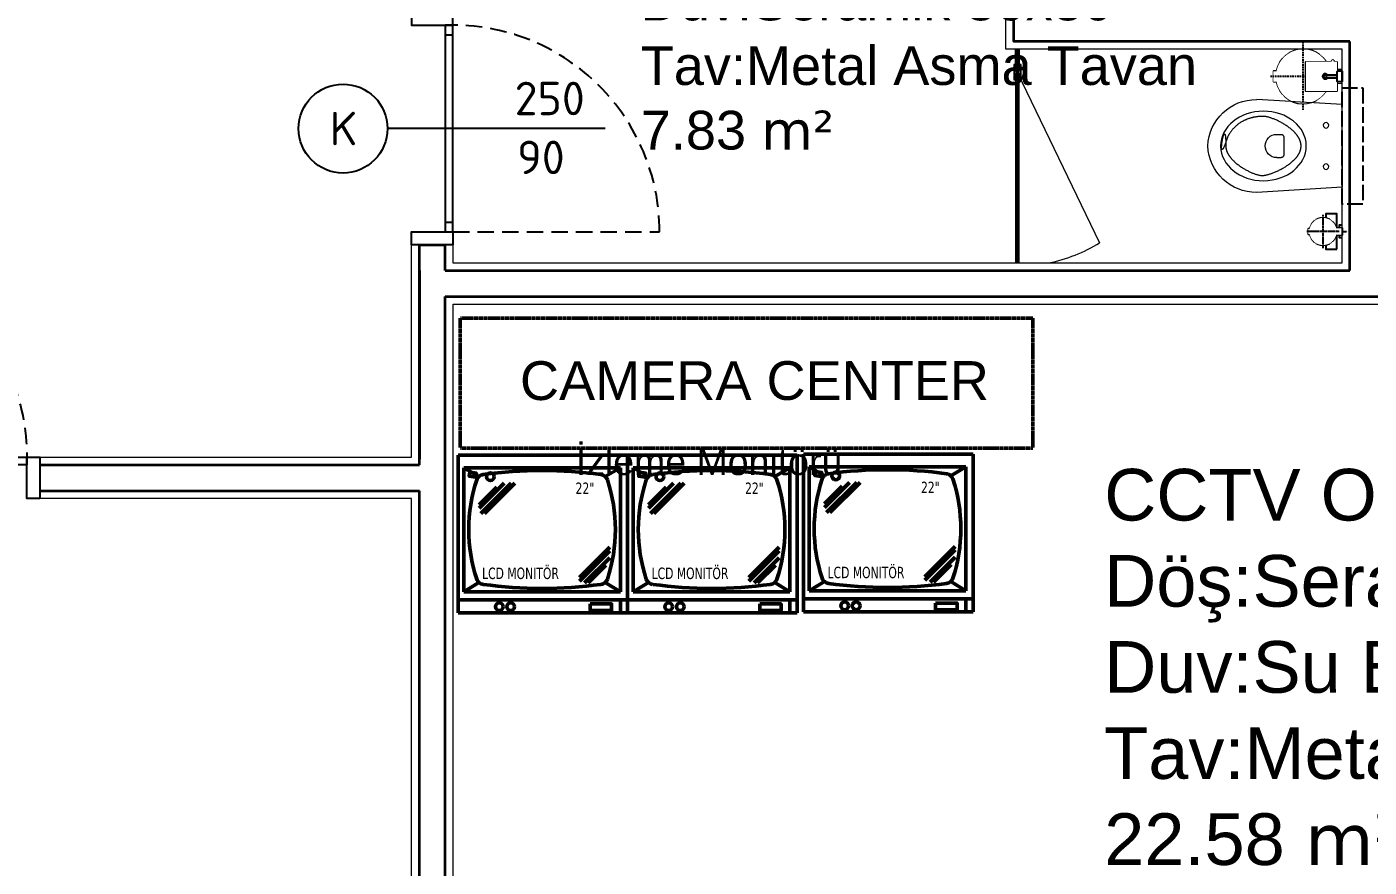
# Model space of a CAD drawing. Header units: millimetres. Extents: x 1443065 to 1517367, y 3763150 to 3779068.
# Drawn here: x 1466626 to 1467146, y 3767576 to 3767901 of the extents above; entities that cross this region are included whole.
import ezdxf
from ezdxf.enums import TextEntityAlignment as Align

# ---------------------------------------------------------------- set-up
doc = ezdxf.new("R2010")
doc.units = ezdxf.units.MM
doc.set_wipeout_variables(frame=1)
for name, pattern in [('ACAD_ISO02W100', [15, 12, -3]), ('DASHDOT2', [0.5, 0.25, -0.125, 0, -0.125]), ('HIDDEN', [9.525, 6.35, -3.175]), ('HIDDEN2', [0.1875, 0.125, -0.0625])]:
    doc.linetypes.add(name, pattern=pattern)
for name, color, linetype in [('1 vitrifiye', 141, 'Continuous'), ('1-Tefriş', 51, 'Continuous'), ('HATCH 1', 253, 'Continuous'), ('HIDDEN', 124, 'HIDDEN'), ('m-DOG_', 4, 'Continuous'), ('m-TAR_duvar', 8, 'Continuous'), ('m-YAZ_poz', 7, 'Continuous'), ('SANITARY', 152, 'Continuous'), ('SANITARY 1', 124, 'Continuous'), ('yazi', 136, 'Continuous')]:
    doc.layers.add(name, color=color, linetype=linetype)
for name, color, linetype, lineweight in [('7-Mob.Cam', 151, 'Continuous', 0), ('CCTV', 192, 'DASHDOT2', 50), ('DUVAR', 2, 'Continuous', 35), ('ELEKTRİK YAZI', 7, 'Continuous', 13), ('MAHAL', 52, 'Continuous', 13), ('SIVA', 3, 'Continuous', 9), ('TEFRIS', 165, 'Continuous', 15), ('telefon', 3, 'Continuous', 50)]:
    doc.layers.add(name, color=color, linetype=linetype, lineweight=lineweight)
doc.styles.add('mono', font='isocpeur.ttf')
doc.styles.add('POZ', font='tahoma.ttf', dxfattribs={"height": 18})
doc.styles.get("Standard").update_dxf_attribs({"font": 'arial.ttf'})

# ---------------------------------------------------------------- blocks, each defined once
blk = doc.blocks.new('90lık Kqpı')
at = {"layer": 'm-DOG_', "linetype": 'HIDDEN'}
blk.add_line((-8, -5), (-88, -5), dxfattribs=at)
at = {"layer": 'm-DOG_'}
for p, q in [((-5, -8.77), (-8, -8.77)), ((-5, -81.23), (-8, -81.23))]:
    blk.add_line(p, q, dxfattribs=at)
for points in [[(8, 0), (8, -5), (-8, -5), (-8, 0)], [(-8, -5), (-8, -85), (-5, -85), (-5, -5)], [(8, -90), (8, -85), (-8, -85), (-8, -90)]]:
    blk.add_lwpolyline(points, close=True, dxfattribs=at)
at = {"layer": 'm-DOG_', "linetype": 'HIDDEN'}
blk.add_arc((-8, -5), 80, 180, 270, dxfattribs=at)
blk = doc.blocks.new('m-penpoz')
blk.add_line((0, -1.625), (0, 0))
blk.add_circle((0, 0.332), 0.332)
blk.add_attdef('POZNO', text='', height=0.18).set_placement((0, 0.332), align=Align.MIDDLE)
blk.add_attdef('HEIGHT', text='', height=0.18, rotation=90).set_placement((0.069, -1.625), align=Align.TOP_LEFT)
blk.add_attdef('WIDTH', text='', height=0.18, rotation=90).set_placement((0, -1.625), align=Align.BOTTOM_LEFT)
blk = doc.blocks.new('A$C00621B5F')
at = {"layer": 'HATCH 1'}
for points in [[(57, -100), (-57, -100)], [(57, -100.7), (-57, -100.7)], [(57, -102), (-57, -102)], [(57, -104.1), (-57, -104.1)], [(57, -106.7), (-57, -106.7)], [(57, -109.9), (-57, -109.9)], [(57, -114.6), (-57, -114.6)], [(57, -122), (-57, -122)]]:
    blk.add_lwpolyline(points, dxfattribs=at)
at = {"layer": 'SANITARY'}
blk.add_lwpolyline([(-20, -20), (-20, 0), (20, 0), (20, -20), (57, -20), (57, -140), (-57, -140), (-57, -40), (-59, -40, -1), (-59, -32), (-57, -32), (-57, -20)], format="xyb", close=True, dxfattribs=at)
at = {"layer": 'SANITARY 1'}
for points in [[(-20, -20), (-20, -20), (-20, 0), (20, 0), (20, -20), (0, -20)], [(-59, -32), (-57, -32)], [(-59, -40), (-57, -40)], [(-57, -32), (-19.2, -32)], [(-18.6, -40), (-57, -40)], [(-2.3, -52.7), (0, -20), (0, -10), (-20, -10), (-20, -20), (-17.7, -52.7)], [(-0.8, -32), (54, -32), (54, -40), (-1.4, -40)]]:
    blk.add_lwpolyline(points, dxfattribs=at)
blk.add_circle((-10, -62.5), 12.5, dxfattribs=at)
blk.add_arc((-59, -36), 4, 90, 270, dxfattribs=at)
blk.add_wipeout([(-57, -20), (-20, -20), (-20, -10), (-20, 0), (20, 0), (20, -20), (57, -20), (57, -140), (-57, -140), (-57, -40), (-59, -40), (-59.7, -39.9), (-60.4, -39.8), (-61, -39.5), (-61.5, -39.1), (-61.8, -38.8), (-62.2, -38.3), (-62.5, -38), (-62.8, -37.3), (-62.9, -36.7), (-63, -36), (-62.9, -35.2), (-62.7, -34.6), (-62.5, -34), (-62.1, -33.5), (-61.7, -33), (-61.2, -32.7), (-60.7, -32.4), (-60.1, -32.1), (-59.7, -32.1), (-59, -32), (-57, -32)]).dxf.layer = 'SANITARY 1'
blk = doc.blocks.new('A$C34477918')
at = {"layer": 'SANITARY'}
blk.add_lwpolyline([(-48, 25), (0, 25), (0, -25), (-48, -25, -0.804346), (-253.1, -20), (-265, -20), (-265, 20), (-253, 20, -0.804515), (-48, 25)], format="xyb", close=True, dxfattribs=at)
at = {"layer": 'SANITARY 1'}
blk.add_lwpolyline([(-265, 20), (-253, 20, 0.087238), (-253.1, -20), (-265, -20)], format="xyb", close=True, dxfattribs=at)
blk.add_lwpolyline([(-48, 25, 0.784465), (-48.1, 25), (0, 25), (0, -25), (-48.1, -25)], format="xyb", dxfattribs=at)
blk.add_arc((-150, 0), 105, 346.2259, 13.7741, dxfattribs=at)
at = {"color": 124}
for points in [[(-253, 20), (-253.7, 15.7), (-254.2, 11.6), (-254.7, 7.6), (-254.7, 4.1), (-255, 0), (-255, -3), (-254.8, -6.5), (-254.4, -9.6), (-253.8, -14.3), (-253.5, -17.3), (-253.1, -20), (-265, -20), (-265, 20)], [(-48, 25), (-47, 19.3), (-45.8, 12.9), (-45.4, 6.5), (-45, 0), (-45.4, -6.5), (-45.7, -12), (-46.5, -17.5), (-48, -25), (0, -25), (0, 25)]]:
    blk.add_wipeout(points, dxfattribs=at).dxf.layer = 'SANITARY'
at = {"color": 21}
blk.add_wipeout([(-45, 0), (-45.8, 12.9), (-48.2, 25.6), (-52.1, 37.9), (-57.5, 49.7), (-64.3, 60.7), (-72.4, 70.7), (-81.7, 79.7), (-92, 87.5), (-103.2, 94), (-115.1, 99), (-127.5, 102.6), (-140.3, 104.6), (-153.2, 105), (-166.1, 103.8), (-178.7, 101), (-190.9, 96.7), (-202.5, 90.9), (-213.3, 83.8), (-223.1, 75.4), (-231.8, 65.8), (-239.3, 55.3), (-245.4, 43.9), (-250.1, 31.8), (-253.2, 19.3), (-254.8, 6.5), (-254.8, -6.5), (-253.2, -19.3), (-250.1, -31.8), (-245.4, -43.9), (-239.3, -55.3), (-231.8, -65.8), (-223.1, -75.4), (-213.3, -83.8), (-202.5, -90.9), (-190.9, -96.7), (-178.7, -101), (-166.1, -103.8), (-153.2, -105), (-140.3, -104.6), (-127.5, -102.6), (-115.1, -99), (-103.2, -94), (-92, -87.5), (-81.7, -79.7), (-72.4, -70.7), (-64.3, -60.7), (-57.5, -49.7), (-52.1, -37.9), (-48.2, -25.6), (-45.8, -12.9)], dxfattribs=at).dxf.layer = 'SANITARY'
at = {"layer": 'HIDDEN'}
for points in [[(-150, 130), (-150, -130)], [(-24, 0), (-276, 0)]]:
    blk.add_lwpolyline(points, dxfattribs=at)
blk = doc.blocks.new('A$C168D751E')
blk.add_wipeout([(0, 0), (17, 0), (17.6, -0.1), (18.2, -0.2), (18.6, -0.5), (19, -0.8), (19.4, -1.2), (19.6, -1.5), (19.8, -2), (19.9, -2.4), (20, -3), (20, -3.6), (20, -15), (56.3, -15), (57.2, -13.7), (58.8, -12.1), (60.2, -11.2), (62, -10.5), (63.3, -10.1), (65, -10), (66.2, -10.1), (68.2, -10.5), (69.7, -11.2), (71, -12), (72.1, -13), (73.1, -14.1), (73.8, -15.2), (74.3, -16.2), (74.7, -17.4), (75, -19), (75, -20.9), (74.7, -22.6), (74, -24.5), (72.9, -26.1), (71.8, -27.3), (70.6, -28.3), (69.4, -29), (68, -29.6), (66.6, -29.9), (65, -30), (63.5, -29.9), (62.2, -29.6), (60.9, -29.1), (59.6, -28.4), (58.8, -27.8), (57.9, -27.1), (57.3, -26.4), (56.8, -25.7), (56.3, -25), (20, -25), (20, -37), (19.7, -38.3), (19.1, -39.1), (18.3, -39.7), (17.7, -39.9), (17, -40), (0, -40)]).dxf.layer = 'SANITARY 1'
at = {"layer": 'SANITARY'}
blk.add_lwpolyline([(0, 0), (0, -40), (17, -40, 0.391502), (20, -37), (20, -25), (56.3, -25, 3.732498), (56.3, -15), (20, -15), (20, -3.6, 0.457252), (17, 0)], format="xyb", close=True, dxfattribs=at)
at = {"layer": 'SANITARY 1'}
blk.add_lwpolyline([(17, 0), (0, 0), (0, -40), (17, -40, 0.414214), (20, -37), (20, -3, 0.414214)], format="xyb", close=True, dxfattribs=at)
for points in [[(20, -15), (56.3, -15)], [(20, -25), (56.3, -25)]]:
    blk.add_lwpolyline(points, dxfattribs=at)
blk.add_circle((65, -20), 5, dxfattribs=at)
blk.add_arc((65, -20), 10, 209.9966, 150.0034, dxfattribs=at)
blk = doc.blocks.new('wc k')
at = {"layer": '1-Tefriş', "linetype": 'HIDDEN2', "ltscale": 0.5}
blk.add_line((431501.05, 73803.41, 1380.72), (431492.05, 73803.41, 1380.72), dxfattribs=at)
at = {"layer": '1-Tefriş'}
for points, elevation in [([(431496.05, 73810.21), (431496.05, 73804.61)], 1380.72), ([(431496.05, 73802.21), (431496.05, 73796.61), (431500.25, 73796.61), (431500.25, 73810.21), (431496.05, 73810.21)], 1380.72), ([(431494.05, 73800.91), (431495.05, 73800.91), (431495.05, 73805.71), (431494.05, 73805.71)], 0), ([(431495.05, 73802.21), (431497.05, 73802.21), (431497.05, 73804.61), (431495.05, 73804.61)], 0)]:
    blk.add_lwpolyline(points, dxfattribs=dict(at, elevation=elevation))
blk = doc.blocks.new('klozet2')
at = {"layer": '1 vitrifiye', "color": 4, "linetype": 'Continuous', "lineweight": 0}
for p, q in [((0, 16), (-33, 18)), ((0, 0), (0, 16)), ((-25.28, 4.5), (-23.56, 4.5)), ((-22.56, -3.5), (-22.56, 3.5)), ((-25.28, -4.5), (-23.56, -4.5))]:
    blk.add_line(p, q, dxfattribs=at)
for centre in [(-6.2, 8), (-6.2, -8)]:
    blk.add_circle(centre, 1.07, dxfattribs=at)
for centre, radius, start, end in [((-33.14, -0.88), 18.88, 89.5656, 177.338), ((-25.28, 0), 4.5, 90, 180), ((-25.28, 0), 4.5, 180, 270), ((-23.56, 3.5), 1, 0, 90), ((-33.14, 0.88), 18.88, 182.662, 270.4344), ((-23.56, -3.5), 1, 270, 0)]:
    blk.add_arc(centre, radius, start, end, dxfattribs=at)
at = {"layer": '1-Tefriş', "xscale": -1}
blk.add_blockref('wc k', (431493.99, -73770.29, -1380.72), dxfattribs=at)
at = {"layer": 'SANITARY', "color": 65, "xscale": 0.1, "yscale": 0.1, "zscale": 0.1, "rotation": 359.9999658251877}
blk.add_blockref('A$C34477918', (-0.06, -26.93), dxfattribs=at)
at = {"layer": '1 vitrifiye', "color": 4, "linetype": 'Continuous', "lineweight": 0}
for p, q in [((0, 0), (0, -16)), ((0, -16), (-33, -18))]:
    blk.add_line(p, q, dxfattribs=at)
blk.add_ellipse((-30.43, 0), major_axis=(-16.57, 0.06), ratio=0.812391, dxfattribs=at)
at = {"layer": 'TEFRIS', "color": 4, "linetype": 'Continuous'}
blk.add_lwpolyline([(-45, 0), (-45, 0.14), (-44.99, 0.29), (-44.98, 0.43), (-44.97, 0.57), (-44.95, 0.71), (-44.93, 0.86), (-44.91, 1), (-44.88, 1.14), (-44.85, 1.28), (-44.81, 1.42), (-44.78, 1.56), (-44.73, 1.7), (-44.69, 1.83), (-44.64, 1.97), (-44.59, 2.11), (-44.54, 2.25), (-44.48, 2.38), (-44.42, 2.52), (-44.36, 2.65), (-44.29, 2.79), (-44.22, 2.92), (-44.15, 3.06), (-44.07, 3.19), (-44, 3.32), (-43.92, 3.45), (-43.83, 3.59), (-43.75, 3.72), (-43.66, 3.85), (-43.57, 3.98), (-43.48, 4.1), (-43.38, 4.23), (-43.29, 4.36), (-43.19, 4.48), (-43.09, 4.61), (-42.98, 4.74), (-42.88, 4.86), (-42.77, 4.98), (-42.66, 5.11), (-42.43, 5.35), (-42.2, 5.59), (-41.96, 5.82), (-41.71, 6.06), (-41.46, 6.29), (-41.2, 6.51), (-40.94, 6.73), (-40.67, 6.95), (-40.4, 7.16), (-40.12, 7.37), (-39.84, 7.58), (-39.56, 7.78), (-39.27, 7.98), (-38.99, 8.17), (-38.69, 8.36), (-38.4, 8.54), (-38.11, 8.72), (-37.81, 8.9), (-37.52, 9.07), (-37.23, 9.23), (-36.93, 9.39), (-36.64, 9.54), (-36.35, 9.69), (-36.06, 9.84), (-35.77, 9.98), (-35.48, 10.11), (-35.2, 10.24), (-34.92, 10.36), (-34.65, 10.47), (-34.38, 10.58), (-34.11, 10.69), (-33.85, 10.78), (-33.59, 10.87), (-33.34, 10.96), (-33.1, 11.04), (-32.86, 11.11), (-32.63, 11.17), (-32.41, 11.23), (-32.2, 11.29), (-31.99, 11.33), (-31.79, 11.37), (-31.61, 11.4), (-31.43, 11.42), (-31.26, 11.44), (-31.1, 11.45), (-30.94, 11.45), (-30.77, 11.45), (-30.59, 11.43), (-30.39, 11.41), (-30.19, 11.38), (-29.97, 11.35), (-29.75, 11.31), (-29.51, 11.26), (-29.27, 11.2), (-29.01, 11.14), (-28.75, 11.07), (-28.48, 11), (-28.21, 10.91), (-27.93, 10.82), (-27.64, 10.73), (-27.34, 10.63), (-27.05, 10.52), (-26.74, 10.41), (-26.43, 10.29), (-26.12, 10.16), (-25.81, 10.03), (-25.49, 9.89), (-25.17, 9.75), (-24.85, 9.6), (-24.52, 9.44), (-24.2, 9.28), (-23.87, 9.12), (-23.55, 8.95), (-23.22, 8.77), (-22.9, 8.59), (-22.58, 8.41), (-22.26, 8.21), (-21.94, 8.02), (-21.63, 7.82), (-21.31, 7.61), (-21.01, 7.4), (-20.7, 7.19), (-20.4, 6.97), (-20.11, 6.75), (-19.82, 6.52), (-19.54, 6.29), (-19.27, 6.05), (-19, 5.81), (-18.87, 5.69), (-18.74, 5.57), (-18.61, 5.45), (-18.49, 5.32), (-18.36, 5.2), (-18.24, 5.07), (-18.12, 4.94), (-18.01, 4.81), (-17.89, 4.69), (-17.78, 4.56), (-17.67, 4.43), (-17.57, 4.29), (-17.46, 4.16), (-17.36, 4.03), (-17.26, 3.89), (-17.17, 3.76), (-17.08, 3.62), (-16.99, 3.49), (-16.9, 3.35), (-16.82, 3.21), (-16.74, 3.07), (-16.66, 2.93), (-16.58, 2.79), (-16.51, 2.65), (-16.45, 2.51), (-16.38, 2.37), (-16.32, 2.23), (-16.26, 2.08), (-16.21, 1.94), (-16.16, 1.79), (-16.11, 1.65), (-16.07, 1.5), (-16.03, 1.35), (-15.99, 1.2), (-15.96, 1.06), (-15.94, 0.91), (-15.91, 0.76), (-15.89, 0.61), (-15.88, 0.46), (-15.87, 0.3), (-15.86, 0.15), (-15.86, 0), (-15.86, -0.15), (-15.87, -0.3), (-15.88, -0.44), (-15.89, -0.59), (-15.91, -0.73), (-15.93, -0.88), (-15.96, -1.02), (-15.99, -1.17), (-16.02, -1.31), (-16.06, -1.46), (-16.1, -1.6), (-16.14, -1.74), (-16.19, -1.88), (-16.24, -2.02), (-16.29, -2.17), (-16.35, -2.31), (-16.41, -2.44), (-16.47, -2.58), (-16.54, -2.72), (-16.61, -2.86), (-16.68, -3), (-16.76, -3.13), (-16.83, -3.27), (-16.92, -3.4), (-17, -3.54), (-17.09, -3.67), (-17.18, -3.8), (-17.27, -3.93), (-17.36, -4.07), (-17.46, -4.2), (-17.56, -4.33), (-17.66, -4.45), (-17.77, -4.58), (-17.88, -4.71), (-17.98, -4.84), (-18.1, -4.96), (-18.21, -5.09), (-18.32, -5.21), (-18.44, -5.33), (-18.56, -5.46), (-18.81, -5.7), (-19.06, -5.94), (-19.32, -6.17), (-19.58, -6.4), (-19.86, -6.63), (-20.13, -6.85), (-20.41, -7.07), (-20.7, -7.28), (-20.99, -7.49), (-21.29, -7.7), (-21.58, -7.9), (-21.88, -8.1), (-22.19, -8.29), (-22.49, -8.48), (-22.8, -8.66), (-23.11, -8.84), (-23.42, -9.01), (-23.73, -9.18), (-24.03, -9.34), (-24.34, -9.5), (-24.65, -9.65), (-24.96, -9.8), (-25.26, -9.94), (-25.56, -10.07), (-25.86, -10.2), (-26.16, -10.33), (-26.45, -10.45), (-26.74, -10.56), (-27.02, -10.66), (-27.3, -10.76), (-27.57, -10.86), (-27.84, -10.94), (-28.1, -11.03), (-28.35, -11.1), (-28.6, -11.17), (-28.84, -11.23), (-29.07, -11.28), (-29.29, -11.33), (-29.51, -11.37), (-29.71, -11.4), (-29.91, -11.43), (-30.09, -11.45), (-30.27, -11.46), (-30.43, -11.46), (-30.65, -11.46), (-30.88, -11.46), (-31.12, -11.45), (-31.36, -11.44), (-31.59, -11.43), (-31.83, -11.41), (-32.06, -11.39), (-32.29, -11.37), (-32.51, -11.35), (-32.73, -11.33), (-32.96, -11.3), (-33.17, -11.27), (-33.39, -11.24), (-33.6, -11.2), (-33.81, -11.17), (-34.02, -11.13), (-34.23, -11.09), (-34.43, -11.04), (-34.63, -11), (-34.83, -10.95), (-35.02, -10.9), (-35.22, -10.85), (-35.41, -10.8), (-35.59, -10.75), (-35.78, -10.69), (-35.96, -10.63), (-36.15, -10.57), (-36.32, -10.51), (-36.5, -10.45), (-36.67, -10.38), (-36.85, -10.32), (-37.02, -10.25), (-37.18, -10.18), (-37.35, -10.11), (-37.51, -10.04), (-37.67, -9.96), (-37.83, -9.89), (-37.99, -9.81), (-38.14, -9.74), (-38.29, -9.66), (-38.44, -9.58), (-38.59, -9.5), (-38.88, -9.33), (-39.16, -9.16), (-39.43, -8.99), (-39.69, -8.82), (-39.94, -8.64), (-40.19, -8.46), (-40.43, -8.27), (-40.66, -8.09), (-40.88, -7.9), (-41.1, -7.71), (-41.31, -7.52), (-41.51, -7.33), (-41.7, -7.14), (-41.88, -6.95), (-42.06, -6.76), (-42.23, -6.57), (-42.4, -6.38), (-42.55, -6.19), (-42.7, -6), (-42.85, -5.82), (-42.98, -5.64), (-43.12, -5.46), (-43.24, -5.28), (-43.36, -5.1), (-43.47, -4.93), (-43.58, -4.77), (-43.68, -4.6), (-43.77, -4.45), (-43.86, -4.29), (-43.94, -4.14), (-44.02, -4), (-44.09, -3.86), (-44.22, -3.61), (-44.32, -3.38), (-44.41, -3.18), (-44.48, -3.01), (-44.53, -2.87), (-44.56, -2.78), (-44.76, -2.17), (-44.95, -1.61), (-45.12, -1.11), (-45.29, -0.65), (-45.44, -0.25), (-45.58, 0.1), (-45.65, 0.26), (-45.71, 0.41), (-45.78, 0.54), (-45.84, 0.67), (-45.89, 0.78), (-45.95, 0.89), (-46, 0.98), (-46.05, 1.06), (-46.1, 1.14), (-46.14, 1.2), (-46.19, 1.26), (-46.23, 1.3), (-46.26, 1.34), (-46.3, 1.37), (-46.33, 1.39), (-46.37, 1.4), (-46.4, 1.41), (-46.42, 1.4), (-46.45, 1.39), (-46.47, 1.37), (-46.5, 1.35), (-46.52, 1.32), (-46.54, 1.28), (-46.55, 1.23), (-46.57, 1.18), (-46.58, 1.12), (-46.59, 1.06), (-46.6, 0.99), (-46.61, 0.92), (-46.62, 0.84), (-46.62, 0.66), (-46.63, 0.47), (-46.62, 0.27), (-46.61, 0.05), (-46.6, -0.18), (-46.58, -0.42), (-46.56, -0.67), (-46.53, -0.93), (-46.5, -1.19), (-46.46, -1.46), (-46.42, -1.72), (-46.38, -1.99), (-46.33, -2.25), (-46.28, -2.51), (-46.23, -2.76), (-46.18, -3), (-46.13, -3.24), (-46.07, -3.46), (-46.01, -3.67), (-45.96, -3.86), (-45.9, -4.04), (-45.84, -4.2), (-45.81, -4.27), (-45.78, -4.34), (-45.75, -4.4), (-45.72, -4.45), (-45.69, -4.5), (-45.66, -4.55), (-45.63, -4.58), (-45.6, -4.61), (-45.57, -4.63), (-45.55, -4.65), (-45.52, -4.66), (-45.49, -4.66), (-45.46, -4.65), (-45.44, -4.63), (-45.41, -4.61), (-45.38, -4.58), (-45.36, -4.54), (-45.33, -4.49), (-45.31, -4.43), (-45.29, -4.36), (-45.26, -4.28), (-45.24, -4.19), (-45.22, -4.09), (-45.2, -3.98), (-45.18, -3.87), (-45.16, -3.74), (-45.14, -3.59), (-45.13, -3.44), (-45.11, -3.28), (-45.09, -3.1), (-45.07, -2.71), (-45.04, -2.28), (-45.02, -1.79), (-45.01, -1.25), (-45, -0.65), (-45, 0)], close=True, dxfattribs=at)
at = {"layer": 'SANITARY', "color": 65}
for name, p, xscale, yscale, zscale, rotation in [('A$C34477918', (0.14, 33.12, -1380.72), 0.05, 0.05, 0.05, 359.9999658251877), ('A$C00621B5F', (0, -26.93), -0.1, 0.1, 0.1, 269.9999658251876)]:
    blk.add_blockref(name, p, dxfattribs=dict(at, xscale=xscale, yscale=yscale, zscale=zscale, rotation=rotation))
at = {"layer": 'SANITARY', "color": 124, "xscale": -0.1, "yscale": 0.1, "zscale": 0.1}
blk.add_blockref('A$C168D751E', (0, -24.93), dxfattribs=at)
at = {"layer": '1 vitrifiye', "color": 4, "linetype": 'ACAD_ISO02W100', "ltscale": 0.5}
blk.add_lwpolyline([(0, -22.5), (8, -22.5), (8, 22.5), (0, 22.5)], close=True, dxfattribs=at)

msp = doc.modelspace()

# ---------------------------------------------------------------- hatches: boundary and pattern name
at = {"layer": 'm-TAR_duvar'}
h = msp.add_hatch(dxfattribs=at)
h.set_pattern_fill('ANSI33', color=256, scale=2)
h.set_pattern_definition([(45, (41376.276, -87954.952), (-8.98025612, 8.98025612), []), (45, (41385.256, -87954.952), (-8.98025612, 8.98025612), [6.35, -3.175])])
h.paths.add_polyline_path([(1468550.25, 3768891.25), (1468533.1, 3769060.22), (1468495.98, 3769224.96), (1468434.72, 3769382.58), (1468352.73, 3769530.2), (1468251.18, 3769665.05), (1468131.67, 3769783.46), (1467995.51, 3769884.92), (1467847.42, 3769966), (1467615.39, 3770075.21), (1467161.94, 3770314.52), (1466940.52, 3770444.62), (1465472.81, 3771328.64), (1465005.28, 3771588.02), (1464791.08, 3771685.46), (1464519.42, 3771809.03), (1464164.99, 3771939.61), (1462653.65, 3772143.01), (1461191.08, 3772002.72), (1458848.14, 3771120.18), (1458902.11, 3764847.08), (1468605.67, 3764847.08)])
h.paths.add_polyline_path([(1458941.77, 3764887.08), (1458888.38, 3771092.6), (1461200.19, 3771963.41), (1462652.88, 3772102.76), (1464155.29, 3771900.56), (1464504.21, 3771772.01), (1464774.51, 3771649.05), (1464987.27, 3771552.27), (1465452.78, 3771294.01), (1466920.07, 3770410.24), (1467142.46, 3770279.57), (1467597.53, 3770039.41), (1467829.28, 3769930.33), (1467973.85, 3769851.17), (1468105.52, 3769753.07), (1468220.97, 3769638.67), (1468319.1, 3769508.35), (1468398.43, 3769365.55), (1468457.62, 3769213.26), (1468493.54, 3769053.78), (1468510.28, 3768888.95), (1468565.11, 3764887.08)], flags=16)
h.paths.add_polyline_path([(1465758.09, 3765847.08), (1465638.09, 3765847.08), (1465638.09, 3765967.08), (1465758.09, 3765967.08)], flags=0)
h.paths.add_polyline_path([(1466538.23, 3765847.08), (1466538.23, 3765967.08), (1466658.23, 3765967.08), (1466658.23, 3765847.08)], flags=0)
h.paths.add_polyline_path([(1465038.09, 3765847.08), (1464918.09, 3765847.08), (1464918.09, 3765967.08), (1465038.09, 3765967.08)], flags=0)
h.paths.add_polyline_path([(1465758.23, 3766436.58), (1465658.23, 3766436.58), (1465658.23, 3766536.58), (1465658.29, 3766670.97), (1465038.23, 3766670.97), (1465038.23, 3766536.58), (1465038.23, 3766436.58), (1464938.23, 3766436.58), (1464938.23, 3766536.58), (1464983.23, 3766536.58), (1464983.23, 3766715.97), (1465668.29, 3766715.97), (1465668.29, 3766725.97), (1465713.29, 3766725.97), (1465713.29, 3766715.97), (1465713.29, 3766536.58), (1465758.23, 3766536.58)], flags=0)
h.paths.add_polyline_path([(1467471.22, 3765317.08), (1467471.22, 3765377.08), (1467531.22, 3765377.08), (1467531.22, 3765317.08)], flags=0)
h.paths.add_polyline_path([(1466538.23, 3766436.58), (1466538.23, 3766556.58), (1466658.23, 3766556.58), (1466658.23, 3766436.58)], flags=0)
h.paths.add_polyline_path([(1467431.11, 3765847.08), (1467431.11, 3765947.08), (1467531.11, 3765947.08), (1467531.11, 3765847.08)], flags=0)
h.paths.add_polyline_path([(1465713.29, 3766815.97), (1465668.29, 3766815.97), (1465668.29, 3767203.19), (1464983.23, 3767203.19), (1464983.23, 3767446.58), (1465043.23, 3767446.58), (1465043.23, 3767406.58), (1465023.23, 3767406.58), (1465023.23, 3767243.33), (1465673.29, 3767243.33), (1465673.29, 3767406.58), (1465653.29, 3767406.58), (1465653.29, 3767446.58), (1465713.29, 3767446.58), (1465713.29, 3767203.19)], flags=0)
h.paths.add_polyline_path([(1464158.23, 3765847.08), (1464038.23, 3765847.08), (1464038.23, 3765967.08), (1464158.23, 3765967.08)], flags=0)
h.paths.add_polyline_path([(1464028.05, 3765847.08), (1463928.05, 3765847.08), (1463928.05, 3765947.08), (1464028.05, 3765947.08)], flags=0)
h.paths.add_polyline_path([(1467965.61, 3765317.08), (1467965.61, 3765377.08), (1468025.61, 3765377.08), (1468025.61, 3765317.08)], flags=0)
h.paths.add_polyline_path([(1467431.11, 3766436.58), (1467431.11, 3766536.58), (1467531.11, 3766536.58), (1467531.11, 3766436.58)], flags=0)
h.paths.add_polyline_path([(1467965.61, 3765847.08), (1467965.61, 3765907.08), (1468025.61, 3765907.08), (1468025.61, 3765847.08)], flags=0)
h.paths.add_polyline_path([(1464158.23, 3766436.58), (1464038.23, 3766436.58), (1464038.23, 3766556.58), (1464158.23, 3766556.58)], flags=0)
h.paths.add_polyline_path([(1466538.23, 3767196.58), (1466538.23, 3767316.58), (1466658.23, 3767316.58), (1466658.23, 3767196.58)], flags=0)
h.paths.add_polyline_path([(1464028.23, 3766436.58), (1463928.23, 3766436.58), (1463928.23, 3766536.58), (1464028.23, 3766536.58)], flags=0)
h.paths.add_polyline_path([(1463339.89, 3765847.08), (1463239.89, 3765847.08), (1463239.89, 3765947.08), (1463339.89, 3765947.08)], flags=0)
h.paths.add_polyline_path([(1467431.11, 3767196.58), (1467431.11, 3767296.58), (1467531.11, 3767296.58), (1467531.11, 3767196.58)], flags=0)
h.paths.add_polyline_path([(1464158.23, 3767196.58), (1464038.23, 3767196.58), (1464038.23, 3767316.58), (1464158.23, 3767316.58)], flags=0)
h.paths.add_polyline_path([(1464028.23, 3767196.58), (1463928.23, 3767196.58), (1463928.23, 3767296.58), (1464028.23, 3767296.58)], flags=0)
h.paths.add_polyline_path([(1465713.29, 3767847.59), (1465653.29, 3767847.59), (1465653.29, 3767887.59), (1465673.29, 3767887.59), (1465673.29, 3768050.83), (1465023.23, 3768050.83), (1465023.23, 3767887.59), (1465043.23, 3767887.59), (1465043.23, 3767847.59), (1464983.23, 3767847.59), (1464983.23, 3768090.97), (1465668.29, 3768090.97), (1465668.29, 3768477.19), (1465713.29, 3768477.19), (1465713.29, 3768090.97)], flags=0)
h.paths.add_polyline_path([(1463339.89, 3766436.58), (1463239.89, 3766436.58), (1463239.89, 3766536.58), (1463339.89, 3766536.58)], flags=0)
h.paths.add_polyline_path([(1466538.23, 3767976.58), (1466538.23, 3768096.58), (1466658.23, 3768096.58), (1466658.23, 3767976.58)], flags=0)
h.paths.add_polyline_path([(1467431.11, 3767996.58), (1467431.11, 3768096.58), (1467531.11, 3768096.58), (1467531.11, 3767996.58)], flags=0)
h.paths.add_polyline_path([(1462493.55, 3765847.08), (1462333.55, 3765847.08), (1462333.55, 3765947.08), (1462448.55, 3765947.08), (1462448.55, 3766436.58), (1462333.55, 3766436.58), (1462333.55, 3766536.58), (1462493.55, 3766536.58), (1462493.55, 3766436.58), (1462493.55, 3765947.08)], flags=0)
h.paths.add_polyline_path([(1464158.23, 3767976.58), (1464038.23, 3767976.58), (1464038.23, 3768096.58), (1464158.23, 3768096.58)], flags=0)
h.paths.add_polyline_path([(1464028.23, 3767996.58), (1463928.23, 3767996.58), (1463928.23, 3768096.58), (1464028.23, 3768096.58)], flags=0)
h.paths.add_polyline_path([(1465713.29, 3768567.19), (1465668.29, 3768567.19), (1465668.29, 3768577.19), (1464983.23, 3768577.19), (1464983.23, 3768756.58), (1464928.23, 3768756.58), (1464928.23, 3768856.58), (1465038.23, 3768856.58), (1465038.23, 3768756.58), (1465038.23, 3768622.19), (1465658.29, 3768622.19), (1465658.29, 3768756.58), (1465658.23, 3768756.58), (1465658.23, 3768856.58), (1465758.23, 3768856.58), (1465758.23, 3768756.58), (1465713.29, 3768756.58), (1465713.29, 3768577.19)], flags=0)
h.paths.add_polyline_path([(1465758.23, 3768756.58), (1465658.23, 3768756.58), (1465658.23, 3768856.58), (1465758.23, 3768856.58)], flags=0)
h.paths.add_polyline_path([(1466538.23, 3768736.58), (1466538.23, 3768856.58), (1466658.23, 3768856.58), (1466658.23, 3768736.58)], flags=0)
h.paths.add_polyline_path([(1462493.55, 3767196.58), (1462333.55, 3767196.58), (1462333.55, 3767296.58), (1462493.55, 3767296.58)], flags=0)
h.paths.add_polyline_path([(1467431.11, 3768756.58), (1467431.11, 3768856.58), (1467531.11, 3768856.58), (1467531.11, 3768756.58)], flags=0)
h.paths.add_polyline_path([(1464158.23, 3768736.58), (1464038.23, 3768736.58), (1464038.23, 3768856.58), (1464158.23, 3768856.58)], flags=0)
h.paths.add_polyline_path([(1461693.55, 3765847.08), (1461593.55, 3765847.08), (1461593.55, 3765947.08), (1461693.55, 3765947.08)], flags=0)
h.paths.add_polyline_path([(1464028.23, 3768756.58), (1463928.23, 3768756.58), (1463928.23, 3768856.58), (1464028.23, 3768856.58)], flags=0)
h.paths.add_polyline_path([(1467500.32, 3768902.52), (1467448.89, 3768933.43), (1467479.8, 3768984.86), (1467531.23, 3768953.95)], flags=0)
h.paths.add_polyline_path([(1465758.23, 3769327.08), (1465638.23, 3769327.08), (1465638.23, 3769447.08), (1465758.23, 3769447.08)], flags=0)
h.paths.add_polyline_path([(1461693.55, 3766436.58), (1461593.55, 3766436.58), (1461593.55, 3766536.58), (1461693.55, 3766536.58)], flags=0)
h.paths.add_polyline_path([(1465038.23, 3769327.08), (1464918.23, 3769327.08), (1464918.23, 3769447.08), (1465038.23, 3769447.08)], flags=0)
h.paths.add_polyline_path([(1462493.55, 3767996.58), (1462333.55, 3767996.58), (1462333.55, 3768096.58), (1462493.55, 3768096.58)], flags=0)
h.paths.add_polyline_path([(1463339.89, 3768756.58), (1463239.89, 3768756.58), (1463239.89, 3768856.58), (1463339.89, 3768856.58)], flags=0)
h.paths.add_polyline_path([(1464158.23, 3769327.08), (1464038.23, 3769327.08), (1464038.23, 3769447.08), (1464158.23, 3769447.08)], flags=0)
h.paths.add_polyline_path([(1461693.55, 3767196.58), (1461593.55, 3767196.58), (1461593.55, 3767296.58), (1461693.55, 3767296.58)], flags=0)
h.paths.add_polyline_path([(1464028.23, 3769347.08), (1463928.23, 3769347.08), (1463928.23, 3769447.08), (1464028.23, 3769447.08)], flags=0)
h.paths.add_polyline_path([(1462493.55, 3768676.58), (1462393.55, 3768676.58), (1462393.55, 3768856.58), (1462493.55, 3768856.58)], flags=0)
h.paths.add_polyline_path([(1463339.89, 3769347.08), (1463239.89, 3769347.08), (1463239.89, 3769447.08), (1463339.89, 3769447.08)], flags=0)
h.paths.add_polyline_path([(1460793.55, 3765847.08), (1460693.55, 3765847.08), (1460693.55, 3765947.08), (1460793.55, 3765947.08)], flags=0)
h.paths.add_polyline_path([(1461693.55, 3767996.58), (1461593.55, 3767996.58), (1461593.55, 3768096.58), (1461693.55, 3768096.58)], flags=0)
h.paths.add_polyline_path([(1460793.55, 3766436.58), (1460693.55, 3766436.58), (1460693.55, 3766536.58), (1460793.55, 3766536.58)], flags=0)
h.paths.add_polyline_path([(1465038.23, 3770304.32), (1464938.23, 3770304.32), (1464938.23, 3770444.32), (1464968.23, 3770486.32), (1465078.23, 3770421.32)], flags=0)
h.paths.add_polyline_path([(1460793.55, 3767196.58), (1460693.55, 3767196.58), (1460693.55, 3767296.58), (1460793.55, 3767296.58)], flags=0)
h.paths.add_polyline_path([(1462493.55, 3769347.08), (1462393.55, 3769347.08), (1462393.55, 3769447.08), (1462493.55, 3769447.08)], flags=0)
h.paths.add_polyline_path([(1461693.55, 3768756.58), (1461593.55, 3768756.58), (1461593.55, 3768856.58), (1461693.55, 3768856.58)], flags=0)
h.paths.add_polyline_path([(1464138.23, 3770315.63), (1464038.23, 3770315.63), (1464038.23, 3770415.63), (1464138.23, 3770415.63)], flags=0)
h.paths.add_polyline_path([(1464028.23, 3770315.63), (1463928.23, 3770315.63), (1463928.23, 3770415.63), (1464028.23, 3770415.63)], flags=0)
h.paths.add_polyline_path([(1460053.55, 3765847.08), (1459893.55, 3765847.08), (1459893.55, 3765947.08), (1459893.55, 3766436.58), (1459893.55, 3766536.58), (1459893.55, 3767196.58), (1459893.55, 3767296.58), (1459893.55, 3767996.58), (1459893.55, 3768096.58), (1460053.55, 3768096.58), (1460053.55, 3767996.58), (1459923.55, 3767996.58), (1459923.55, 3767296.58), (1460053.55, 3767296.58), (1460053.55, 3767196.58), (1459923.55, 3767196.58), (1459923.55, 3766536.58), (1460053.55, 3766536.58), (1460053.55, 3766436.58), (1459938.55, 3766436.58), (1459938.55, 3765947.08), (1460053.55, 3765947.08)], flags=0)
h.paths.add_polyline_path([(1460793.55, 3767996.58), (1460693.55, 3767996.58), (1460693.55, 3768096.58), (1460793.55, 3768096.58)], flags=0)
h.paths.add_polyline_path([(1463339.89, 3770315.63), (1463239.89, 3770315.63), (1463239.89, 3770415.63), (1463339.89, 3770415.63)], flags=0)
h.paths.add_polyline_path([(1461693.55, 3769347.08), (1461593.55, 3769347.08), (1461593.55, 3769447.08), (1461693.55, 3769447.08)], flags=0)
h.paths.add_polyline_path([(1464138.23, 3770936.73), (1464038.23, 3770936.73), (1464038.23, 3771036.73), (1464138.23, 3771036.73)], flags=0)
h.paths.add_polyline_path([(1464028.23, 3770936.73), (1463928.23, 3770936.73), (1463928.23, 3771036.73), (1464028.23, 3771036.73)], flags=0)
h.paths.add_polyline_path([(1460793.55, 3768756.58), (1460693.55, 3768756.58), (1460693.55, 3768811.58), (1459993.55, 3768811.58), (1459993.55, 3768676.58), (1459893.55, 3768676.58), (1459893.55, 3768856.58), (1459993.55, 3768856.58), (1460693.55, 3768856.58), (1460793.55, 3768856.58)], flags=0)
h.paths.add_polyline_path([(1462493.55, 3770315.63), (1462393.55, 3770315.63), (1462393.55, 3770415.63), (1462493.55, 3770415.63)], flags=0)
h.paths.add_polyline_path([(1463339.89, 3770936.73), (1463239.89, 3770936.73), (1463239.89, 3771036.73), (1463339.89, 3771036.73)], flags=0)
h.paths.add_polyline_path([(1460793.55, 3769347.08), (1460693.55, 3769347.08), (1460693.55, 3769447.08), (1460793.55, 3769447.08)], flags=0)
h.paths.add_polyline_path([(1461693.55, 3770315.63), (1461593.55, 3770315.63), (1461593.55, 3770415.63), (1461693.55, 3770415.63)], flags=0)
h.paths.add_polyline_path([(1462493.55, 3770936.73), (1462393.55, 3770936.73), (1462393.55, 3771036.73), (1462493.55, 3771036.73)], flags=0)
h.paths.add_polyline_path([(1461693.55, 3770936.73), (1461593.55, 3770936.73), (1461593.55, 3770994.84), (1460806.62, 3770749.36), (1460358.52, 3770578.54), (1460343.54, 3770615.63), (1460793.53, 3770787.18), (1461593.55, 3771036.74), (1461593.55, 3771036.73), (1461693.55, 3771036.73)], flags=0)
h.paths.add_polyline_path([(1459993.55, 3769347.08), (1459893.55, 3769347.08), (1459893.55, 3769447.08), (1459993.55, 3769447.08)], flags=0)
h.paths.add_polyline_path([(1460793.55, 3770315.63), (1460693.55, 3770315.63), (1460693.55, 3770415.63), (1460793.55, 3770415.63)], flags=0)
h.paths.add_polyline_path([(1462415.82, 3771597.82), (1461615.92, 3771521.18), (1461308.49, 3771491.72), (1461247.16, 3771468.18), (1460800.69, 3771300), (1460725.73, 3771271.77), (1460425.37, 3771158.63), (1460350.6, 3771130.46), (1460336.5, 3771167.9), (1460411.36, 3771196.1), (1460711.72, 3771309.24), (1460786.5, 3771337.4), (1461232.83, 3771505.53), (1461299.25, 3771531.02), (1461612.1, 3771561), (1462412.1, 3771637.64), (1462491.62, 3771645.27), (1462495.44, 3771605.46)], flags=0)
h.paths.add_polyline_path([(1459993.55, 3770315.63), (1459893.55, 3770315.63), (1459893.55, 3770415.63), (1459993.55, 3770415.63)], flags=0)
h.paths.add_polyline_path([(1459414.3, 3770330.63), (1459374.3, 3770330.63), (1459374.3, 3770415.63), (1459414.3, 3770415.63)], flags=0)
h.paths.add_polyline_path([(1459975.45, 3770989.15), (1459900.59, 3770960.95), (1459886.49, 3770998.39), (1459961.35, 3771026.59)], flags=0)
h.paths.add_polyline_path([(1459413.79, 3770633.33), (1459373.79, 3770633.33), (1459373.79, 3770676.33), (1459377.96, 3770718.96), (1459393.11, 3770759.27), (1459416.1, 3770795.68), (1459445.97, 3770826.69), (1459481.5, 3770851.02), (1459521.21, 3770867.66), (1459563.79, 3770875.83), (1459576.79, 3770837.33), (1459541.29, 3770830.15), (1459507.96, 3770815.88), (1459478.07, 3770795.37), (1459452.76, 3770769.42), (1459433.02, 3770739.01), (1459419.6, 3770705.34), (1459414.79, 3770670.83)], flags=0)

# ---------------------------------------------------------------- linework, layer by layer
at = {"layer": '7-Mob.Cam', "lineweight": 0, "extrusion": (4.29454e-08, 2.75658e-07, 1)}
for p, q in [((1467009.03, 3767883.96, 0), (1467009.03, 3767892.34, 0)), ((1467010.53, 3767892.34, 0), (1467010.53, 3767883.96, 0))]:
    msp.add_line(p, q, dxfattribs=at)
at = {"layer": '7-Mob.Cam', "lineweight": 0}
for p, q in [((1467008.35, 3767883.41, 0), (1467008.75, 3767883.41, 0)), ((1467010.85, 3767883.41, 0), (1467011.24, 3767883.41, 0))]:
    msp.add_line(p, q, dxfattribs=at)
at = {"layer": '7-Mob.Cam', "lineweight": 0, "extrusion": (4.38494e-08, 1.50405e-07, 1)}
for p, q in [((1467009.03, 3767883.96, 0), (1467009.28, 3767883.66, 0)), ((1467010.28, 3767883.66, 0), (1467009.28, 3767883.66, 0)), ((1467010.53, 3767883.96, 0), (1467010.28, 3767883.66, 0))]:
    msp.add_line(p, q, dxfattribs=at)
at = {"layer": '7-Mob.Cam', "lineweight": 0, "extrusion": (4.38494e-08, -1.50405e-07, 1)}
for p, q in [((1467009.03, 3767882.86, 0), (1467009.28, 3767883.16, 0)), ((1467010.28, 3767883.16, 0), (1467009.28, 3767883.16, 0)), ((1467010.53, 3767882.86, 0), (1467010.28, 3767883.16, 0))]:
    msp.add_line(p, q, dxfattribs=at)
at = {"layer": '7-Mob.Cam', "lineweight": 0, "extrusion": (4.29454e-08, -2.75658e-07, 1)}
for p, q in [((1467009.03, 3767882.86, 0), (1467009.03, 3767809.58, 0)), ((1467010.53, 3767809.58, 0), (1467010.53, 3767882.86, 0))]:
    msp.add_line(p, q, dxfattribs=at)
at = {"layer": '7-Mob.Cam', "lineweight": 0, "extrusion": (4.29466e-08, 2.76e-07, 1), "elevation": 1.1}
msp.add_lwpolyline([(1467009.98, 3767892.34), (1467009.98, 3767883.66), (1467009.58, 3767883.66), (1467009.58, 3767892.34)], dxfattribs=at)
at = {"layer": '7-Mob.Cam', "lineweight": 0, "extrusion": (4.38506e-08, -1.50748e-07, 1), "elevation": -0.5}
for points in [[(1467008.75, 3767880.41), (1467008.75, 3767886.41), (1467008.35, 3767886.41), (1467008.35, 3767880.41)], [(1467010.85, 3767886.41), (1467010.85, 3767880.41), (1467011.24, 3767880.41), (1467011.24, 3767886.41)]]:
    msp.add_lwpolyline(points, close=True, dxfattribs=at)
at = {"layer": '7-Mob.Cam', "lineweight": 0, "extrusion": (4.29466e-08, -2.76e-07, 1), "elevation": -0.98}
for points in [[(1467009.98, 3767809.58), (1467009.98, 3767883.16), (1467009.58, 3767883.16), (1467009.58, 3767809.58)], [(1467009.78, 3767883.16), (1467041.62, 3767817.32)]]:
    msp.add_lwpolyline(points, dxfattribs=at)
at = {"layer": '7-Mob.Cam', "lineweight": 0}
msp.add_arc((1467009.78, 3767869.38, 0), 61.03, 281.5228, 301.4522, dxfattribs=at)
at = {"layer": 'CCTV'}
for p, q in [((1467015.74, 3767788.18), (1466794.01, 3767788.18)), ((1466794.01, 3767788.18), (1466794.03, 3767737.78)), ((1467015.75, 3767788.18), (1467015.76, 3767737.78)), ((1467015.76, 3767737.78), (1466794.03, 3767737.78))]:
    msp.add_line(p, q, dxfattribs=at)
at = {"layer": 'DUVAR'}
for p, q in [((1467138.49, 3767806.58), (1467138.49, 3767895.34)), ((1466778.23, 3767816.58), (1466788.23, 3767816.58)), ((1466778.23, 3767731.32), (1466778.23, 3767816.58)), ((1466788.23, 3767806.58), (1466788.23, 3767816.58)), ((1466778.24, 3767806.58), (1466778.24, 3767733.62)), ((1466788.23, 3767806.58), (1467138.49, 3767806.58)), ((1466788.24, 3767796.58), (1467158.49, 3767796.58)), ((1466788.24, 3767496.58), (1466788.24, 3767796.58)), ((1466788.23, 3767496.58), (1466788.23, 3767794.11)), ((1466631.23, 3767731.32), (1466778.23, 3767731.32)), ((1466631.23, 3767721.32), (1466778.23, 3767721.32)), ((1466778.23, 3767721.18), (1466778.23, 3767721.32)), ((1466778.23, 3767572.05), (1466778.23, 3767721.32))]:
    msp.add_line(p, q, dxfattribs=at)
msp.add_lwpolyline([(1467138.49, 3767895.34), (1467008.35, 3767895.34), (1467008.35, 3767916.59), (1467138.49, 3767916.59)], dxfattribs=at)
at = {"layer": 'SIVA'}
for p, q in [((1466775.23, 3767734.32), (1466775.23, 3767816.58)), ((1466631.23, 3767734.32), (1466775.23, 3767734.32)), ((1466775.23, 3767718.32), (1466631.23, 3767718.32)), ((1466775.23, 3767572.05), (1466775.23, 3767718.32))]:
    msp.add_line(p, q, dxfattribs=at)
msp.add_lwpolyline([(1467331.11, 3767499.58), (1466791.24, 3767499.58), (1466791.24, 3767793.58), (1467158.49, 3767793.58)], dxfattribs=at)
at = {"layer": 'telefon'}
for p, q in [((1466793.24, 3767735.17), (1466858.87, 3767735.17)), ((1466793.24, 3767679.12), (1466793.24, 3767735.17)), ((1466858.87, 3767735.17), (1466858.87, 3767674.12)), ((1466858.87, 3767735.17), (1466924.49, 3767735.17)), ((1466858.87, 3767679.12), (1466858.87, 3767735.17)), ((1466924.49, 3767735.17), (1466924.49, 3767674.12)), ((1466927, 3767735.51), (1466992.63, 3767735.51)), ((1466927, 3767679.46), (1466927, 3767735.51)), ((1466992.63, 3767735.51), (1466992.63, 3767674.45)), ((1466795.39, 3767730.22), (1466856.06, 3767730.22)), ((1466795.39, 3767730.22), (1466801.27, 3767726.83)), ((1466795.39, 3767682.26), (1466795.39, 3767730.22)), ((1466856.06, 3767730.22), (1466850.18, 3767726.83)), ((1466856.06, 3767730.22), (1466856.06, 3767682.26)), ((1466861.02, 3767730.22), (1466921.69, 3767730.22)), ((1466861.02, 3767730.22), (1466866.9, 3767726.83)), ((1466861.02, 3767682.26), (1466861.02, 3767730.22)), ((1466921.69, 3767730.22), (1466915.81, 3767726.83)), ((1466921.69, 3767730.22), (1466921.69, 3767682.26)), ((1466929.16, 3767730.56), (1466989.82, 3767730.56)), ((1466929.16, 3767730.56), (1466935.03, 3767727.16)), ((1466929.16, 3767682.6), (1466929.16, 3767730.56)), ((1466989.82, 3767730.56), (1466983.95, 3767727.16)), ((1466989.82, 3767730.56), (1466989.82, 3767682.6)), ((1466801.32, 3767714.54), (1466811.05, 3767724.27)), ((1466802.06, 3767712.54), (1466813.78, 3767724.27)), ((1466803.42, 3767712.54), (1466815.15, 3767724.27)), ((1466866.95, 3767714.54), (1466876.68, 3767724.27)), ((1466867.68, 3767712.54), (1466879.41, 3767724.27)), ((1466869.05, 3767712.54), (1466880.78, 3767724.27)), ((1466935.08, 3767714.88), (1466944.81, 3767724.6)), ((1466935.82, 3767712.88), (1466947.55, 3767724.6)), ((1466937.19, 3767712.88), (1466948.92, 3767724.6)), ((1466801.32, 3767715.91), (1466808.19, 3767722.78)), ((1466866.95, 3767715.91), (1466873.82, 3767722.78)), ((1466935.08, 3767716.24), (1466941.95, 3767723.11)), ((1466840.19, 3767686.37), (1466851.93, 3767698.09)), ((1466840.2, 3767687.73), (1466851.93, 3767699.45)), ((1466905.82, 3767687.73), (1466917.56, 3767699.45)), ((1466905.82, 3767686.37), (1466917.56, 3767698.09)), ((1466973.96, 3767688.07), (1466985.69, 3767699.79)), ((1466973.96, 3767686.7), (1466985.69, 3767698.42)), ((1466842.19, 3767685.63), (1466851.93, 3767695.35)), ((1466843.56, 3767685.63), (1466850.43, 3767692.49)), ((1466907.82, 3767685.63), (1466917.56, 3767695.35)), ((1466909.19, 3767685.63), (1466916.06, 3767692.49)), ((1466975.96, 3767685.96), (1466985.69, 3767695.69)), ((1466977.32, 3767685.96), (1466984.2, 3767692.83)), ((1466795.39, 3767682.26), (1466801.27, 3767685.86)), ((1466856.06, 3767682.26), (1466795.39, 3767682.26)), ((1466856.06, 3767682.26), (1466850.18, 3767685.86)), ((1466861.02, 3767682.26), (1466866.9, 3767685.86)), ((1466921.69, 3767682.26), (1466861.02, 3767682.26)), ((1466921.69, 3767682.26), (1466915.81, 3767685.86)), ((1466929.16, 3767682.6), (1466935.03, 3767686.2)), ((1466989.82, 3767682.6), (1466929.16, 3767682.6)), ((1466989.82, 3767682.6), (1466983.95, 3767686.2)), ((1466858.87, 3767679.12), (1466793.24, 3767679.12)), ((1466793.24, 3767679.12), (1466793.24, 3767674.12)), ((1466856.06, 3767679.12), (1466856.06, 3767674.12)), ((1466924.49, 3767679.12), (1466858.87, 3767679.12)), ((1466858.87, 3767679.12), (1466858.87, 3767674.12)), ((1466921.69, 3767679.12), (1466921.69, 3767674.12)), ((1466992.63, 3767679.46), (1466927, 3767679.46)), ((1466927, 3767679.46), (1466927, 3767674.45)), ((1466989.82, 3767679.46), (1466989.82, 3767674.45)), ((1466858.87, 3767674.12), (1466793.24, 3767674.12)), ((1466793.24, 3767674.12), (1466858.87, 3767674.12)), ((1466924.49, 3767674.12), (1466858.87, 3767674.12)), ((1466858.87, 3767674.12), (1466924.49, 3767674.12)), ((1466992.63, 3767674.45), (1466927, 3767674.45)), ((1466927, 3767674.45), (1466992.63, 3767674.45))]:
    msp.add_line(p, q, dxfattribs=at)
for points in [[(1466931.58, 3767728.85), (1466931.32, 3767727.31), (1466933.79, 3767726.91), (1466934.04, 3767728.45)], [(1466797.82, 3767728.52), (1466797.56, 3767726.98), (1466800.02, 3767726.57), (1466800.28, 3767728.11)], [(1466863.44, 3767728.52), (1466863.19, 3767726.98), (1466865.65, 3767726.57), (1466865.91, 3767728.11)], [(1466844.36, 3767677.55), (1466844.36, 3767674.93), (1466852.64, 3767674.93), (1466852.64, 3767677.55)], [(1466909.99, 3767677.55), (1466909.99, 3767674.93), (1466918.27, 3767674.93), (1466918.27, 3767677.55)], [(1466978.12, 3767677.88), (1466978.12, 3767675.27), (1466986.41, 3767675.27), (1466986.41, 3767677.88)]]:
    msp.add_lwpolyline(points, close=True, dxfattribs=at)
for centre in [(1466805.71, 3767726.77), (1466871.34, 3767726.77), (1466939.47, 3767727.1), (1466809.16, 3767676.46), (1466813.59, 3767676.46), (1466874.79, 3767676.46), (1466879.22, 3767676.46), (1466942.92, 3767676.79), (1466947.35, 3767676.79)]:
    msp.add_circle(centre, 1.49, dxfattribs=at)
for centre, radius, start, end in [((1466825.73, 3767560.88), 168.27, 82.2119, 97.7881), ((1466891.36, 3767560.88), 168.27, 82.2119, 97.7881), ((1466959.49, 3767561.22), 168.27, 82.2119, 97.7881), ((1466858.58, 3767706.35), 61.24, 161.7111, 198.2889), ((1466803.35, 3767724.53), 3.1, 132.0612, 160.485), ((1466803.35, 3767724.53), 3.1, 97.7881, 132.0612), ((1466848.11, 3767724.53), 3.1, 47.9388, 82.2119), ((1466848.11, 3767724.53), 3.1, 19.515, 47.9388), ((1466792.88, 3767706.35), 61.24, 341.7111, 18.2889), ((1466924.21, 3767706.35), 61.24, 161.7111, 198.2889), ((1466868.97, 3767724.53), 3.1, 132.0612, 160.485), ((1466868.97, 3767724.53), 3.1, 97.7881, 132.0612), ((1466913.74, 3767724.53), 3.1, 47.9388, 82.2119), ((1466913.74, 3767724.53), 3.1, 19.515, 47.9388), ((1466858.51, 3767706.35), 61.24, 341.7111, 18.2889), ((1466992.34, 3767706.68), 61.24, 161.7111, 198.2889), ((1466937.11, 3767724.87), 3.1, 132.0612, 160.485), ((1466937.11, 3767724.87), 3.1, 97.7881, 132.0612), ((1466981.87, 3767724.87), 3.1, 47.9388, 82.2119), ((1466981.87, 3767724.87), 3.1, 19.515, 47.9388), ((1466926.64, 3767706.68), 61.24, 341.7111, 18.2889), ((1466937.11, 3767688.5), 3.1, 199.515, 227.9388), ((1466981.87, 3767688.5), 3.1, 312.0612, 340.485), ((1466803.35, 3767688.16), 3.1, 199.515, 227.9388), ((1466803.35, 3767688.16), 3.1, 227.9388, 262.2119), ((1466825.73, 3767851.81), 168.27, 262.2119, 277.7881), ((1466848.11, 3767688.16), 3.1, 277.7881, 312.0612), ((1466848.11, 3767688.16), 3.1, 312.0612, 340.485), ((1466868.97, 3767688.16), 3.1, 199.515, 227.9388), ((1466868.97, 3767688.16), 3.1, 227.9388, 262.2119), ((1466891.36, 3767851.81), 168.27, 262.2119, 277.7881), ((1466913.74, 3767688.16), 3.1, 277.7881, 312.0612), ((1466913.74, 3767688.16), 3.1, 312.0612, 340.485), ((1466937.11, 3767688.5), 3.1, 227.9388, 262.2119), ((1466959.49, 3767852.14), 168.27, 262.2119, 277.7881), ((1466981.87, 3767688.5), 3.1, 277.7881, 312.0612)]:
    msp.add_arc(centre, radius, start, end, dxfattribs=at)

# ---------------------------------------------------------------- block references
at = {"layer": 'm-YAZ_poz'}
ref = msp.add_blockref('m-penpoz', (1466765.87, 3767861.58), dxfattribs=dict(at, xscale=51.83999999999998, yscale=51.83999999999998, zscale=51.83999999999998, rotation=90.0004505966874))
ref.add_attrib('WIDTH', '90', dxfattribs={"layer": '0', "height": 12.96, "style": 'mono'}).set_placement((1466834.49, 3767840.05), align=Align.BOTTOM_RIGHT)
ref.add_attrib('HEIGHT', '250', dxfattribs={"layer": '0', "height": 12.96, "style": 'mono'}).set_placement((1466842.27, 3767862.86), align=Align.BOTTOM_RIGHT)
ref.add_attrib('POZNO', 'K', dxfattribs={"layer": '0', "height": 12.96, "style": 'mono'}).set_placement((1466748.86, 3767861.58), align=Align.MIDDLE_CENTER)
at = {"layer": 'TEFRIS', "color": 6, "lineweight": 18, "rotation": 180}
msp.add_blockref('90lık Kqpı', (1466783.23, 3767816.58), dxfattribs=at)
at = {"layer": 'TEFRIS', "color": 6, "lineweight": 18, "xscale": -1, "rotation": 90}
msp.add_blockref('90lık Kqpı', (1466541.23, 3767726.32), dxfattribs=at)

# ---------------------------------------------------------------- texts
at = {"layer": 'CCTV', "insert": (1466907.97, 3767763.9), "char_height": 15, "width": 367.5186, "attachment_point": 5, "rotation": 0.019}
msp.add_mtext('CAMERA CENTER ', dxfattribs=at)
at = {"layer": 'ELEKTRİK YAZI', "insert": (1466838.76, 3767737.79), "char_height": 10.3882, "width": 235.5293, "attachment_point": 1, "rotation": 360}
msp.add_mtext('İzleme Monitörü', dxfattribs=at)
at = {"layer": 'MAHAL', "attachment_point": 7}
for s, insert, char_height, width in [('{\\f@Arial Unicode MS|b0|i0|c162|p34;BAYAN WC\\PDöş:Seramik 30x30\\PDuv:Seramik 30x30\\PTav:Metal Asma Tavan\\P7.83 \\fVerdana|b0|i0|c162|p34;m²}', (1466863.93, 3767853.24), 15, 262.6026), ('\\pt220;{\\f@Arial Unicode MS|b0|i0|c162|p34;CCTV ODASI\\P\\ptz;Döş:Seramik 30x30\\PDuv:Su Bazlı Boya\\PTav:Metal Asma Tavan\\P22.58 \\fVerdana|b0|i0|c162|p34;m²}', (1467043.4, 3767576.17), 20, 316.7456)]:
    msp.add_mtext(s, dxfattribs=dict(at, insert=insert, char_height=char_height, width=width))
at = {"layer": 'telefon', "style": 'POZ', "width": 0.8}
for p in [(1466838.7, 3767720.1), (1466904.33, 3767720.1), (1466972.46, 3767720.44)]:
    msp.add_text('22"', height=4.42, rotation=360, dxfattribs=at).set_placement(p)
at = {"layer": 'yazi', "style": 'POZ', "width": 0.8}
for p in [(1466802.5, 3767687.17), (1466868.13, 3767687.17), (1466936.27, 3767687.5)]:
    msp.add_text('LCD MONITÖR', height=4.4198, rotation=360, dxfattribs=at).set_placement(p)

# ---------------------------------------------------------------- next in the draw order: block references
at = {"layer": '1 vitrifiye', "extrusion": (0, 0, -1), "zscale": -1, "rotation": 180}
msp.add_blockref('klozet2', (-1467135.49, 3767854.84, 0), dxfattribs=at)

# ---------------------------------------------------------------- next in the draw order: linework, layer by layer
at = {"layer": 'SIVA'}
msp.add_lwpolyline([(1466791.23, 3767816.58), (1466791.23, 3767809.58), (1467135.49, 3767809.58), (1467135.49, 3767892.34), (1467005.35, 3767892.34), (1467005.35, 3767919.59), (1467135.49, 3767919.59), (1467135.5, 3768003.57), (1466935.49, 3768003.57), (1466935.49, 3768058.57), (1466791.23, 3768058.57), (1466791.23, 3767906.58)], dxfattribs=at)

doc.saveas('drawing.dxf')
